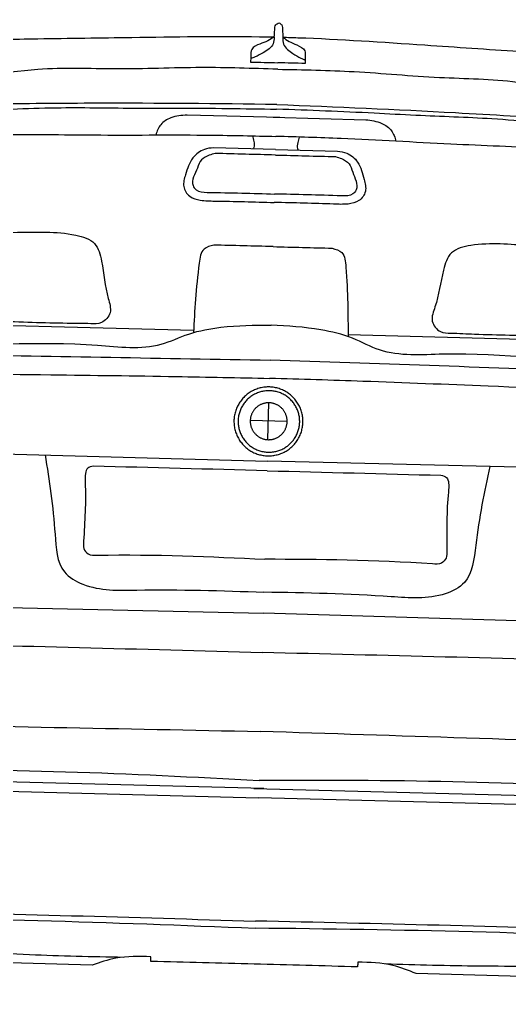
# Model space of a CAD drawing. Header units: millimetres. Extents: x 1205.7 to 1284.3, y 625.1 to 651.5.
# Drawn here: x 1211.916 to 1212.507, y 647.735 to 648.912 of the extents above; entities that cross this region are included whole.
import ezdxf

# ---------------------------------------------------------------- set-up
doc = ezdxf.new("R2010")
doc.units = ezdxf.units.MM

msp = doc.modelspace()

# ---------------------------------------------------------------- linework, layer by layer
for points in [[(1212.2297, 648.7933), (1212.1179, 648.7962)], [(1212.2218, 648.7935), (1212.3335, 648.7906)], [(1212.2247, 648.7546), (1212.1498, 648.7566)], [(1212.2247, 648.7546), (1212.2996, 648.7527)], [(1212.1257, 648.5358), (1211.7513, 648.5456)], [(1212.3122, 648.5309), (1212.6866, 648.5211)], [(1212.2155, 648.4041), (1212.2167, 648.4486)], [(1212.1941, 648.4274), (1212.2386, 648.4262)], [(1211.8956, 648.3871), (1212.2149, 648.3779)], [(1212.5341, 648.3704), (1212.2149, 648.3779)], [(1211.6643, 648.2066), (1212.21, 648.1943)], [(1212.7556, 648.178), (1212.21, 648.1943)], [(1212.2107, 647.9824), (1211.7237, 647.9951)], [(1211.5337, 647.989), (1212.2042, 647.9714)], [(1212.1983, 647.9827), (1212.6853, 647.97)], [(1212.8747, 647.9539), (1212.2042, 647.9714)]]:
    msp.add_lwpolyline(points)
for points in [[(1212.2577, 648.425), (1212.2577, 648.4264), (1212.2577, 648.4279), (1212.2576, 648.4293), (1212.2575, 648.4307), (1212.2573, 648.4322), (1212.2571, 648.4336), (1212.2568, 648.435), (1212.2564, 648.4364), (1212.256, 648.4378), (1212.2556, 648.4392), (1212.2551, 648.4406), (1212.2546, 648.4419), (1212.254, 648.4432), (1212.2534, 648.4445), (1212.2528, 648.4458), (1212.252, 648.4471), (1212.2513, 648.4483), (1212.2505, 648.4495), (1212.2497, 648.4507), (1212.2488, 648.4519), (1212.2479, 648.453), (1212.2469, 648.4541), (1212.2459, 648.4551), (1212.2449, 648.4561), (1212.2438, 648.4571), (1212.2428, 648.4581), (1212.2416, 648.459), (1212.2405, 648.4598), (1212.2393, 648.4606), (1212.2381, 648.4614), (1212.2368, 648.4622), (1212.2356, 648.4629), (1212.2343, 648.4635), (1212.233, 648.4641), (1212.2316, 648.4647), (1212.2303, 648.4652), (1212.2289, 648.4657), (1212.2275, 648.4661), (1212.2261, 648.4665), (1212.2247, 648.4668), (1212.2233, 648.4671), (1212.2219, 648.4673), (1212.2205, 648.4675), (1212.219, 648.4676), (1212.2176, 648.4677), (1212.2161, 648.4677), (1212.2147, 648.4677), (1212.2132, 648.4676), (1212.2118, 648.4675), (1212.2104, 648.4673), (1212.2089, 648.4671), (1212.2075, 648.4668), (1212.2061, 648.4665), (1212.2047, 648.4661), (1212.2033, 648.4657), (1212.202, 648.4652), (1212.2006, 648.4647), (1212.1993, 648.4641), (1212.198, 648.4635), (1212.1967, 648.4629), (1212.1954, 648.4622), (1212.1942, 648.4614), (1212.193, 648.4607), (1212.1918, 648.4598), (1212.1906, 648.459), (1212.1895, 648.4581), (1212.1884, 648.4571), (1212.1873, 648.4561), (1212.1863, 648.4551), (1212.1853, 648.4541), (1212.1844, 648.453), (1212.1835, 648.4519), (1212.1826, 648.4507), (1212.1817, 648.4495), (1212.1809, 648.4483), (1212.1802, 648.4471), (1212.1795, 648.4458), (1212.1788, 648.4445), (1212.1782, 648.4432), (1212.1776, 648.4419), (1212.1771, 648.4406), (1212.1766, 648.4392), (1212.1762, 648.4378), (1212.1758, 648.4364), (1212.1755, 648.435), (1212.1752, 648.4336), (1212.1749, 648.4322), (1212.1748, 648.4308), (1212.1746, 648.4293), (1212.1745, 648.4279), (1212.1745, 648.4264), (1212.1745, 648.425), (1212.1746, 648.4235), (1212.1747, 648.4221), (1212.1748, 648.4207), (1212.1751, 648.4192), (1212.1753, 648.4178), (1212.1756, 648.4164), (1212.176, 648.415), (1212.1764, 648.4136), (1212.1769, 648.4123), (1212.1774, 648.4109), (1212.1779, 648.4096), (1212.1785, 648.4082), (1212.1791, 648.407), (1212.1798, 648.4057), (1212.1806, 648.4044), (1212.1813, 648.4032), (1212.1821, 648.402), (1212.183, 648.4009), (1212.1839, 648.3997), (1212.1848, 648.3986), (1212.1858, 648.3975), (1212.1868, 648.3965), (1212.1879, 648.3955), (1212.1889, 648.3946), (1212.19, 648.3936), (1212.1912, 648.3927), (1212.1924, 648.3919), (1212.1936, 648.3911), (1212.1948, 648.3903), (1212.196, 648.3896), (1212.1973, 648.3889), (1212.1986, 648.3883), (1212.1999, 648.3877), (1212.2013, 648.3872), (1212.2026, 648.3867), (1212.204, 648.3862), (1212.2054, 648.3858), (1212.2068, 648.3855), (1212.2082, 648.3852), (1212.2096, 648.385), (1212.2111, 648.3848), (1212.2125, 648.3846), (1212.2139, 648.3845), (1212.2154, 648.3845), (1212.2168, 648.3845), (1212.2183, 648.3845), (1212.2197, 648.3846), (1212.2212, 648.3848), (1212.2226, 648.385), (1212.224, 648.3852), (1212.2254, 648.3855), (1212.2268, 648.3858), (1212.2282, 648.3862), (1212.2296, 648.3867), (1212.231, 648.3872), (1212.2323, 648.3877), (1212.2336, 648.3883), (1212.2349, 648.3889), (1212.2362, 648.3896), (1212.2374, 648.3903), (1212.2387, 648.3911), (1212.2399, 648.3919), (1212.241, 648.3927), (1212.2422, 648.3936), (1212.2433, 648.3945), (1212.2444, 648.3955), (1212.2454, 648.3965), (1212.2464, 648.3975), (1212.2474, 648.3986), (1212.2483, 648.3997), (1212.2492, 648.4008), (1212.2501, 648.402), (1212.2509, 648.4032), (1212.2517, 648.4044), (1212.2524, 648.4057), (1212.2531, 648.4069), (1212.2537, 648.4082), (1212.2543, 648.4096), (1212.2549, 648.4109), (1212.2554, 648.4122), (1212.2558, 648.4136), (1212.2562, 648.415), (1212.2566, 648.4164), (1212.2569, 648.4178), (1212.2572, 648.4192), (1212.2574, 648.4207), (1212.2576, 648.4221), (1212.2577, 648.4235)], [(1212.2538, 648.4251), (1212.2538, 648.4264), (1212.2537, 648.4277), (1212.2537, 648.4289), (1212.2535, 648.4302), (1212.2534, 648.4315), (1212.2532, 648.4328), (1212.2529, 648.434), (1212.2526, 648.4353), (1212.2523, 648.4365), (1212.2519, 648.4378), (1212.2514, 648.439), (1212.251, 648.4402), (1212.2505, 648.4414), (1212.2499, 648.4425), (1212.2493, 648.4437), (1212.2487, 648.4448), (1212.248, 648.4459), (1212.2473, 648.447), (1212.2466, 648.448), (1212.2458, 648.4491), (1212.245, 648.4501), (1212.2441, 648.451), (1212.2432, 648.452), (1212.2423, 648.4529), (1212.2414, 648.4538), (1212.2404, 648.4546), (1212.2394, 648.4554), (1212.2384, 648.4562), (1212.2373, 648.4569), (1212.2362, 648.4576), (1212.2351, 648.4583), (1212.234, 648.4589), (1212.2328, 648.4595), (1212.2317, 648.46), (1212.2305, 648.4605), (1212.2293, 648.461), (1212.228, 648.4614), (1212.2268, 648.4618), (1212.2256, 648.4621), (1212.2243, 648.4624), (1212.223, 648.4626), (1212.2218, 648.4628), (1212.2205, 648.463), (1212.2192, 648.4631), (1212.2179, 648.4632), (1212.2166, 648.4632), (1212.2153, 648.4632), (1212.214, 648.4631), (1212.2128, 648.463), (1212.2115, 648.4628), (1212.2102, 648.4626), (1212.2089, 648.4624), (1212.2077, 648.4621), (1212.2064, 648.4618), (1212.2052, 648.4614), (1212.204, 648.461), (1212.2028, 648.4605), (1212.2016, 648.46), (1212.2004, 648.4595), (1212.1993, 648.4589), (1212.1981, 648.4583), (1212.197, 648.4576), (1212.196, 648.4569), (1212.1949, 648.4562), (1212.1939, 648.4554), (1212.1929, 648.4546), (1212.1919, 648.4538), (1212.1909, 648.4529), (1212.19, 648.452), (1212.1891, 648.451), (1212.1883, 648.4501), (1212.1875, 648.4491), (1212.1867, 648.448), (1212.1859, 648.447), (1212.1852, 648.4459), (1212.1846, 648.4448), (1212.1839, 648.4437), (1212.1833, 648.4425), (1212.1828, 648.4414), (1212.1823, 648.4402), (1212.1818, 648.439), (1212.1814, 648.4378), (1212.181, 648.4366), (1212.1806, 648.4353), (1212.1803, 648.4341), (1212.1801, 648.4328), (1212.1799, 648.4315), (1212.1797, 648.4302), (1212.1796, 648.429), (1212.1795, 648.4277), (1212.1795, 648.4264), (1212.1795, 648.4251), (1212.1795, 648.4238), (1212.1796, 648.4225), (1212.1798, 648.4212), (1212.18, 648.42), (1212.1802, 648.4187), (1212.1805, 648.4174), (1212.1808, 648.4162), (1212.1812, 648.4149), (1212.1816, 648.4137), (1212.182, 648.4125), (1212.1825, 648.4113), (1212.1831, 648.4101), (1212.1836, 648.409), (1212.1842, 648.4079), (1212.1849, 648.4067), (1212.1856, 648.4057), (1212.1863, 648.4046), (1212.1871, 648.4036), (1212.1879, 648.4025), (1212.1887, 648.4016), (1212.1896, 648.4006), (1212.1905, 648.3997), (1212.1914, 648.3988), (1212.1924, 648.3979), (1212.1933, 648.3971), (1212.1944, 648.3963), (1212.1954, 648.3956), (1212.1965, 648.3948), (1212.1976, 648.3942), (1212.1987, 648.3935), (1212.1998, 648.3929), (1212.201, 648.3924), (1212.2022, 648.3918), (1212.2034, 648.3913), (1212.2046, 648.3909), (1212.2058, 648.3905), (1212.2071, 648.3902), (1212.2083, 648.3898), (1212.2096, 648.3896), (1212.2108, 648.3894), (1212.2121, 648.3892), (1212.2134, 648.389), (1212.2147, 648.389), (1212.216, 648.3889), (1212.2173, 648.3889), (1212.2185, 648.389), (1212.2198, 648.389), (1212.2211, 648.3892), (1212.2224, 648.3894), (1212.2237, 648.3896), (1212.2249, 648.3898), (1212.2262, 648.3902), (1212.2274, 648.3905), (1212.2286, 648.3909), (1212.2299, 648.3913), (1212.2311, 648.3918), (1212.2322, 648.3923), (1212.2334, 648.3929), (1212.2345, 648.3935), (1212.2357, 648.3942), (1212.2367, 648.3948), (1212.2378, 648.3956), (1212.2389, 648.3963), (1212.2399, 648.3971), (1212.2409, 648.3979), (1212.2418, 648.3988), (1212.2428, 648.3997), (1212.2437, 648.4006), (1212.2445, 648.4015), (1212.2454, 648.4025), (1212.2462, 648.4035), (1212.2469, 648.4046), (1212.2477, 648.4056), (1212.2484, 648.4067), (1212.249, 648.4078), (1212.2496, 648.409), (1212.2502, 648.4101), (1212.2507, 648.4113), (1212.2512, 648.4125), (1212.2517, 648.4137), (1212.2521, 648.4149), (1212.2524, 648.4162), (1212.2528, 648.4174), (1212.253, 648.4187), (1212.2533, 648.42), (1212.2535, 648.4212), (1212.2536, 648.4225), (1212.2537, 648.4238)], [(1212.2386, 648.4257), (1212.2386, 648.4265), (1212.2386, 648.4273), (1212.2386, 648.428), (1212.2385, 648.4288), (1212.2384, 648.4296), (1212.2383, 648.4303), (1212.2381, 648.4311), (1212.2379, 648.4319), (1212.2377, 648.4326), (1212.2375, 648.4333), (1212.2372, 648.4341), (1212.237, 648.4348), (1212.2367, 648.4355), (1212.2363, 648.4362), (1212.236, 648.4369), (1212.2356, 648.4376), (1212.2352, 648.4382), (1212.2348, 648.4389), (1212.2343, 648.4395), (1212.2339, 648.4401), (1212.2334, 648.4407), (1212.2329, 648.4413), (1212.2323, 648.4418), (1212.2318, 648.4424), (1212.2312, 648.4429), (1212.2306, 648.4434), (1212.23, 648.4439), (1212.2294, 648.4444), (1212.2288, 648.4448), (1212.2281, 648.4452), (1212.2275, 648.4456), (1212.2268, 648.446), (1212.2261, 648.4463), (1212.2254, 648.4467), (1212.2247, 648.447), (1212.224, 648.4472), (1212.2232, 648.4475), (1212.2225, 648.4477), (1212.2217, 648.4479), (1212.221, 648.4481), (1212.2202, 648.4482), (1212.2195, 648.4484), (1212.2187, 648.4485), (1212.2179, 648.4485), (1212.2172, 648.4486), (1212.2164, 648.4486), (1212.2156, 648.4486), (1212.2148, 648.4485), (1212.2141, 648.4485), (1212.2133, 648.4484), (1212.2125, 648.4482), (1212.2118, 648.4481), (1212.211, 648.4479), (1212.2103, 648.4477), (1212.2095, 648.4475), (1212.2088, 648.4473), (1212.2081, 648.447), (1212.2074, 648.4467), (1212.2067, 648.4464), (1212.206, 648.446), (1212.2053, 648.4456), (1212.2046, 648.4452), (1212.204, 648.4448), (1212.2034, 648.4444), (1212.2027, 648.4439), (1212.2021, 648.4434), (1212.2015, 648.4429), (1212.201, 648.4424), (1212.2004, 648.4419), (1212.1999, 648.4413), (1212.1994, 648.4407), (1212.1989, 648.4401), (1212.1984, 648.4395), (1212.198, 648.4389), (1212.1976, 648.4382), (1212.1972, 648.4376), (1212.1968, 648.4369), (1212.1964, 648.4362), (1212.1961, 648.4355), (1212.1958, 648.4348), (1212.1955, 648.4341), (1212.1952, 648.4333), (1212.195, 648.4326), (1212.1948, 648.4319), (1212.1946, 648.4311), (1212.1945, 648.4304), (1212.1944, 648.4296), (1212.1943, 648.4288), (1212.1942, 648.4281), (1212.1941, 648.4273), (1212.1941, 648.4265), (1212.1941, 648.4257), (1212.1941, 648.425), (1212.1942, 648.4242), (1212.1943, 648.4234), (1212.1944, 648.4227), (1212.1946, 648.4219), (1212.1947, 648.4211), (1212.1949, 648.4204), (1212.1951, 648.4197), (1212.1954, 648.4189), (1212.1956, 648.4182), (1212.1959, 648.4175), (1212.1963, 648.4168), (1212.1966, 648.4161), (1212.197, 648.4154), (1212.1974, 648.4147), (1212.1978, 648.4141), (1212.1982, 648.4134), (1212.1987, 648.4128), (1212.1991, 648.4122), (1212.1996, 648.4116), (1212.2002, 648.4111), (1212.2007, 648.4105), (1212.2013, 648.41), (1212.2018, 648.4095), (1212.2024, 648.409), (1212.203, 648.4085), (1212.2037, 648.408), (1212.2043, 648.4076), (1212.205, 648.4072), (1212.2056, 648.4068), (1212.2063, 648.4064), (1212.207, 648.4061), (1212.2077, 648.4058), (1212.2084, 648.4055), (1212.2092, 648.4052), (1212.2099, 648.405), (1212.2106, 648.4048), (1212.2114, 648.4046), (1212.2121, 648.4044), (1212.2129, 648.4043), (1212.2137, 648.4042), (1212.2144, 648.4041), (1212.2152, 648.4041), (1212.216, 648.404), (1212.2168, 648.404), (1212.2175, 648.4041), (1212.2183, 648.4041), (1212.2191, 648.4042), (1212.2198, 648.4043), (1212.2206, 648.4044), (1212.2214, 648.4046), (1212.2221, 648.4048), (1212.2228, 648.405), (1212.2236, 648.4052), (1212.2243, 648.4055), (1212.225, 648.4058), (1212.2257, 648.4061), (1212.2264, 648.4064), (1212.2271, 648.4068), (1212.2278, 648.4072), (1212.2284, 648.4076), (1212.2291, 648.408), (1212.2297, 648.4085), (1212.2303, 648.409), (1212.2309, 648.4094), (1212.2315, 648.41), (1212.2321, 648.4105), (1212.2326, 648.411), (1212.2331, 648.4116), (1212.2336, 648.4122), (1212.2341, 648.4128), (1212.2345, 648.4134), (1212.235, 648.4141), (1212.2354, 648.4147), (1212.2358, 648.4154), (1212.2362, 648.4161), (1212.2365, 648.4168), (1212.2368, 648.4175), (1212.2371, 648.4182), (1212.2374, 648.4189), (1212.2376, 648.4196), (1212.2378, 648.4204), (1212.238, 648.4211), (1212.2382, 648.4219), (1212.2383, 648.4227), (1212.2385, 648.4234), (1212.2385, 648.4242), (1212.2386, 648.425)]]:
    msp.add_lwpolyline(points, close=True)
for points, knots in [([(1212.2287, 648.9076), (1212.2273, 648.9069), (1212.2239, 648.9053), (1212.2238, 648.8981), (1212.2233, 648.8933), (1212.2231, 648.8906), (1212.2171, 648.8907), (1212.1598, 648.8918), (1212.0647, 648.8902), (1211.946, 648.8886), (1211.8786, 648.8875), (1211.8491, 648.8871), (1211.8438, 648.8881), (1211.8337, 648.8901), (1211.8118, 648.8898), (1211.7956, 648.888), (1211.7842, 648.8868), (1211.7815, 648.8904), (1211.7765, 648.897), (1211.7697, 648.9064), (1211.7617, 648.9111), (1211.7518, 648.9119), (1211.7491, 648.9005), (1211.7485, 648.8914), (1211.7485, 648.8821), (1211.7505, 648.879), (1211.7511, 648.8781), (1211.7435, 648.8759), (1211.7258, 648.8708), (1211.7031, 648.8555), (1211.6936, 648.8346), (1211.6778, 648.8142), (1211.6656, 648.7886), (1211.6479, 648.7578), (1211.6331, 648.7273), (1211.606, 648.6742), (1211.5791, 648.6129), (1211.555, 648.5439), (1211.5414, 648.5048), (1211.5379, 648.4831), (1211.5373, 648.4795), (1211.5282, 648.4799), (1211.5161, 648.4804), (1211.504, 648.4807), (1211.501, 648.4807), (1211.5039, 648.491), (1211.5096, 648.511), (1211.5144, 648.5372), (1211.5168, 648.5571), (1211.5107, 648.5693), (1211.4987, 648.5766), (1211.4709, 648.5765), (1211.4347, 648.5773), (1211.3923, 648.5699), (1211.3584, 648.567), (1211.3351, 648.5513), (1211.3267, 648.5325), (1211.3242, 648.5103), (1211.3256, 648.4882), (1211.3236, 648.4653), (1211.3351, 648.4515), (1211.3463, 648.4395), (1211.3737, 648.4312), (1211.4093, 648.4225), (1211.4448, 648.4181), (1211.4688, 648.4133), (1211.4758, 648.4187), (1211.4776, 648.42), (1211.4863, 648.4192), (1211.4949, 648.4183), (1211.5036, 648.4175), (1211.5004, 648.4136), (1211.4917, 648.4035), (1211.4871, 648.3909), (1211.4842, 648.3831), (1211.4825, 648.3841), (1211.4789, 648.3862), (1211.4726, 648.3875), (1211.4696, 648.385), (1211.4685, 648.3841), (1211.4663, 648.3811), (1211.4602, 648.3727), (1211.4568, 648.3584), (1211.4619, 648.3533), (1211.4623, 648.3529), (1211.4618, 648.3499), (1211.4613, 648.3469), (1211.4607, 648.3439), (1211.4571, 648.3445), (1211.4494, 648.3458), (1211.4388, 648.3362), (1211.4363, 648.3246), (1211.4364, 648.3126), (1211.4468, 648.3063), (1211.4547, 648.3044), (1211.4599, 648.3031), (1211.4593, 648.2919), (1211.4587, 648.2806), (1211.4581, 648.2693), (1211.4542, 648.2568), (1211.4483, 648.2383), (1211.4364, 648.2104), (1211.4382, 648.1766), (1211.4352, 648.1134), (1211.4354, 648.0298), (1211.4314, 647.9569), (1211.443, 647.9247), (1211.444, 647.9219), (1211.4408, 647.7998), (1211.4376, 647.6778), (1211.4344, 647.5557), (1211.4378, 647.5445), (1211.4456, 647.5192), (1211.4709, 647.5098), (1211.485, 647.5046), (1211.5278, 647.5031), (1211.5707, 647.5016), (1211.6135, 647.5001), (1211.6231, 647.5044), (1211.6417, 647.5128), (1211.6466, 647.5326), (1211.649, 647.5422), (1211.6511, 647.6228), (1211.6532, 647.7033), (1211.6553, 647.7838), (1211.6755, 647.783), (1211.7078, 647.7817), (1211.7489, 647.7843), (1211.7682, 647.7778), (1211.7758, 647.7751), (1211.8517, 647.7732), (1211.9275, 647.7712), (1212.0033, 647.7692), (1212.0127, 647.7724), (1212.0356, 647.7803), (1212.0598, 647.7798), (1212.0742, 647.7794), (1212.0742, 647.7775), (1212.0743, 647.7756), (1212.0743, 647.7737), (1212.1159, 647.7726), (1212.1574, 647.7715), (1212.1989, 647.7704), (1212.2405, 647.7693), (1212.282, 647.7682), (1212.3236, 647.7671), (1212.3237, 647.769), (1212.3239, 647.771), (1212.324, 647.7729), (1212.3383, 647.7725), (1212.3626, 647.7718), (1212.3851, 647.7627), (1212.3943, 647.7589), (1212.4701, 647.757), (1212.5459, 647.755), (1212.6217, 647.753), (1212.6295, 647.7552), (1212.6491, 647.7607), (1212.69, 647.756), (1212.7223, 647.7556), (1212.7426, 647.7553), (1212.7404, 647.6748), (1212.7383, 647.5943), (1212.7362, 647.5138), (1212.7381, 647.504), (1212.7419, 647.484), (1212.7601, 647.4746), (1212.7694, 647.4698), (1212.8123, 647.4691), (1212.8551, 647.4683), (1212.898, 647.4676), (1212.9124, 647.4721), (1212.9381, 647.4801), (1212.9472, 647.505), (1212.9512, 647.5159), (1212.9544, 647.638), (1212.9576, 647.7601), (1212.9608, 647.8822), (1212.9619, 647.8849), (1212.9752, 647.9164), (1212.9751, 647.9895), (1212.9796, 648.073), (1212.9799, 648.1362), (1212.9834, 648.1699), (1212.973, 648.1984), (1212.9681, 648.2172), (1212.9648, 648.2299), (1212.9649, 648.2412), (1212.9649, 648.2524), (1212.9649, 648.2637), (1212.9701, 648.2647), (1212.9781, 648.2662), (1212.9889, 648.272), (1212.9895, 648.2839), (1212.9876, 648.2957), (1212.9776, 648.3058), (1212.9699, 648.3049), (1212.9662, 648.3044), (1212.9658, 648.3075), (1212.9654, 648.3105), (1212.965, 648.3136), (1212.9654, 648.3139), (1212.9709, 648.3188), (1212.9682, 648.3332), (1212.9625, 648.3419), (1212.9605, 648.3451), (1212.9594, 648.346), (1212.9566, 648.3486), (1212.9503, 648.3477), (1212.9465, 648.3457), (1212.9448, 648.3448), (1212.9423, 648.3528), (1212.9383, 648.3656), (1212.9302, 648.3762), (1212.9272, 648.3802), (1212.9359, 648.3806), (1212.9446, 648.381), (1212.9533, 648.3814), (1212.955, 648.3799), (1212.9617, 648.3742), (1212.986, 648.3778), (1213.0217, 648.3803), (1213.0576, 648.3871), (1213.0855, 648.3939), (1213.0972, 648.4054), (1213.1095, 648.4185), (1213.1087, 648.4415), (1213.1112, 648.4635), (1213.1099, 648.4858), (1213.1025, 648.505), (1213.0801, 648.5219), (1213.0463, 648.5266), (1213.0043, 648.5362), (1212.9682, 648.5373), (1212.9404, 648.5388), (1212.9281, 648.5322), (1212.9214, 648.5203), (1212.9227, 648.5004), (1212.9261, 648.4739), (1212.9308, 648.4536), (1212.9331, 648.4432), (1212.9301, 648.4433), (1212.918, 648.4436), (1212.9059, 648.4438), (1212.8968, 648.4439), (1212.8964, 648.4476), (1212.894, 648.4694), (1212.8825, 648.5091), (1212.862, 648.5793), (1212.8384, 648.642), (1212.8141, 648.6964), (1212.8009, 648.7276), (1212.7849, 648.7593), (1212.774, 648.7855), (1212.7593, 648.8067), (1212.7509, 648.8281), (1212.7291, 648.8446), (1212.7116, 648.8505), (1212.7041, 648.8531), (1212.7048, 648.854), (1212.707, 648.857), (1212.7074, 648.8662), (1212.7074, 648.8754), (1212.7052, 648.8869), (1212.6953, 648.8867), (1212.687, 648.8824), (1212.6798, 648.8734), (1212.6745, 648.867), (1212.6716, 648.8635), (1212.6602, 648.8654), (1212.6441, 648.868), (1212.6223, 648.8694), (1212.6121, 648.868), (1212.6067, 648.8672), (1212.5773, 648.8692), (1212.51, 648.8738), (1212.3916, 648.8817), (1212.2967, 648.8883), (1212.2395, 648.8901), (1212.2335, 648.8903), (1212.2333, 648.893), (1212.2331, 648.8978), (1212.2334, 648.9051), (1212.2301, 648.9069), (1212.2287, 648.9076)], [8267.089646, 8267.089646, 8267.089646, 8267.089646, 8272.498638, 8280.131877, 8290.655894, 8290.655894, 8290.655894, 8312.712506, 8501.600542, 8641.013517, 8749.741265, 8749.741265, 8749.741265, 8769.782251, 8787.487139, 8829.864679, 8829.864679, 8829.864679, 8846.594962, 8860.747379, 8871.206783, 8881.558129, 8890.072737, 8908.703192, 8918.099418, 8922.215365, 8922.215365, 8922.215365, 8951.545844, 8990.238308, 9017.489969, 9034.813217, 9084.886739, 9121.459515, 9165.758524, 9209.530681, 9341.038544, 9411.855614, 9479.084904, 9492.566445, 9492.566445, 9492.566445, 9526.127267, 9537.204835, 9537.204835, 9537.204835, 9576.34833, 9613.686878, 9636.470458, 9647.250077, 9662.257915, 9685.148247, 9747.773838, 9795.927486, 9843.621494, 9871.301661, 9894.390819, 9917.178928, 9952.52829, 9977.548188, 9997.014063, 10015.948071, 10037.221025, 10100.006711, 10150.209742, 10173.960331, 10182.006767, 10182.006767, 10182.006767, 10214.075975, 10214.075975, 10214.075975, 10232.460021, 10262.861704, 10262.861704, 10262.861704, 10270.06248, 10278.73607, 10283.720138, 10283.720138, 10283.720138, 10298.244689, 10322.923012, 10324.898136, 10324.898136, 10324.898136, 10336.17764, 10336.17764, 10336.17764, 10349.279246, 10363.581703, 10382.692396, 10393.349838, 10403.792073, 10423.720613, 10423.720613, 10423.720613, 10465.254414, 10465.254414, 10465.254414, 10513.717913, 10536.915732, 10575.782219, 10635.561825, 10770.924356, 10885.760617, 10896.617196, 10896.617196, 10896.617196, 11346.411025, 11346.411025, 11346.411025, 11387.332107, 11439.261142, 11439.261142, 11439.261142, 11597.170005, 11597.170005, 11597.170005, 11633.498407, 11668.250238, 11668.250238, 11668.250238, 11964.873457, 11964.873457, 11964.873457, 12039.625456, 12084.346767, 12114.024556, 12114.024556, 12114.024556, 12393.336585, 12393.336585, 12393.336585, 12429.654588, 12481.841297, 12481.841297, 12481.841297, 12488.905385, 12488.905385, 12488.905385, 12641.960278, 12641.960278, 12641.960278, 12795.015172, 12795.015172, 12795.015172, 12802.079259, 12802.079259, 12802.079259, 12854.265969, 12890.583972, 12890.583972, 12890.583972, 13169.896001, 13169.896001, 13169.896001, 13199.57379, 13244.295101, 13319.0471, 13319.0471, 13319.0471, 13615.670319, 13615.670319, 13615.670319, 13650.42215, 13686.750552, 13686.750552, 13686.750552, 13844.659415, 13844.659415, 13844.659415, 13896.58845, 13937.509531, 13937.509531, 13937.509531, 14387.30336, 14387.30336, 14387.30336, 14398.15994, 14512.996201, 14648.358732, 14708.138338, 14747.004824, 14770.202643, 14818.666143, 14818.666143, 14818.666143, 14860.199944, 14860.199944, 14860.199944, 14880.128484, 14890.570718, 14901.228161, 14920.338854, 14934.641311, 14947.742917, 14947.742917, 14947.742917, 14959.022421, 14959.022421, 14959.022421, 14960.997545, 14985.675868, 15000.200419, 15000.200419, 15000.200419, 15005.184487, 15013.858077, 15021.058853, 15021.058853, 15021.058853, 15051.460535, 15069.844582, 15069.844582, 15069.844582, 15101.913789, 15101.913789, 15101.913789, 15109.960226, 15133.710814, 15183.913846, 15246.699531, 15267.972486, 15286.906494, 15306.372369, 15331.392267, 15366.741629, 15389.529738, 15412.618896, 15440.299063, 15487.993071, 15536.146718, 15598.77231, 15621.662642, 15636.67048, 15647.450098, 15670.233679, 15707.572226, 15746.715721, 15746.715721, 15746.715721, 15757.79329, 15791.354112, 15791.354112, 15791.354112, 15804.835653, 15872.064943, 15942.882013, 16074.389876, 16118.162033, 16162.461042, 16199.033818, 16249.10734, 16266.430587, 16293.682249, 16332.374713, 16361.705192, 16361.705192, 16361.705192, 16365.821138, 16375.217365, 16393.84782, 16402.362428, 16412.713774, 16423.173178, 16437.325595, 16454.055878, 16454.055878, 16454.055878, 16496.433418, 16514.138306, 16534.179291, 16534.179291, 16534.179291, 16642.90704, 16782.320015, 16971.208051, 16993.264663, 16993.264663, 16993.264663, 17003.78868, 17011.421919, 17016.830911, 17016.830911, 17016.830911, 17016.830911]), ([(1212.2231, 648.8906), (1212.2205, 648.8889), (1212.215, 648.8854), (1212.2056, 648.882), (1212.1945, 648.8777), (1212.195, 648.8676), (1212.1946, 648.8626), (1212.1945, 648.8603)], [0, 0, 0, 0, 11.132039, 23.712197, 38.295736, 48.282588, 57.151929, 57.151929, 57.151929, 57.151929]), ([(1212.2231, 648.8906), (1212.2229, 648.8876), (1212.2225, 648.8792), (1212.211, 648.8721), (1212.2017, 648.867), (1212.1965, 648.865), (1212.1947, 648.8644)], [0, 0, 0, 0, 10.432022, 29.978501, 43.693808, 50.529814, 50.529814, 50.529814, 50.529814]), ([(1212.2335, 648.8903), (1212.2335, 648.8873), (1212.2335, 648.8789), (1212.2445, 648.8712), (1212.2536, 648.8656), (1212.2587, 648.8634), (1212.2604, 648.8627)], [0, 0, 0, 0, 10.432022, 29.978501, 43.693808, 50.529814, 50.529814, 50.529814, 50.529814]), ([(1212.2335, 648.8903), (1212.236, 648.8885), (1212.2413, 648.8847), (1212.2505, 648.8809), (1212.2613, 648.8759), (1212.2603, 648.8659), (1212.2604, 648.8609), (1212.2604, 648.8585)], [0, 0, 0, 0, 11.132039, 23.712197, 38.295736, 48.282588, 57.151929, 57.151929, 57.151929, 57.151929]), ([(1212.2273, 648.8515), (1212.1965, 648.8526), (1212.1313, 648.8548), (1212.0348, 648.8504), (1211.9473, 648.8547), (1211.8856, 648.8443), (1211.8344, 648.8528), (1211.791, 648.8455), (1211.7455, 648.8306), (1211.7189, 648.7933), (1211.6995, 648.7418), (1211.669, 648.6679), (1211.6497, 648.5934), (1211.6322, 648.5407), (1211.6368, 648.5118), (1211.6682, 648.5053), (1211.6998, 648.5089), (1211.7597, 648.5084), (1211.9296, 648.5052), (1212.0897, 648.5024), (1212.2181, 648.5001)], [6.525549, 6.525549, 6.525549, 6.525549, 119.706018, 246.799624, 362.127378, 441.688724, 474.310491, 551.57547, 602.404345, 644.427466, 713.962724, 806.065213, 938.394685, 995.875105, 1012.355175, 1035.63951, 1097.939296, 1136.37762, 1254.06706, 1726.095792, 1726.095792, 1726.095792, 1726.095792]), ([(1212.2273, 648.8515), (1212.258, 648.851), (1212.3232, 648.8498), (1212.4194, 648.8403), (1212.507, 648.8401), (1212.5681, 648.8264), (1212.6196, 648.8322), (1212.6625, 648.8227), (1212.7073, 648.8054), (1212.7319, 648.7668), (1212.7486, 648.7143), (1212.7752, 648.6389), (1212.7905, 648.5635), (1212.8052, 648.5099), (1212.7991, 648.4814), (1212.7674, 648.4765), (1212.7361, 648.4817), (1212.6762, 648.4844), (1212.5064, 648.4901), (1212.3463, 648.4957), (1212.2181, 648.5001)], [6.525549, 6.525549, 6.525549, 6.525549, 119.706018, 246.799624, 362.127378, 441.688724, 474.310491, 551.57547, 602.404345, 644.427466, 713.962724, 806.065213, 938.394685, 995.875105, 1012.355175, 1035.63951, 1097.939296, 1136.37762, 1254.06706, 1726.095792, 1726.095792, 1726.095792, 1726.095792]), ([(1212.2261, 648.809), (1212.1542, 648.8098), (1212.0382, 648.8111), (1211.905, 648.8097), (1211.8141, 648.8091), (1211.7563, 648.8003), (1211.7213, 648.7811), (1211.713, 648.7763)], [10.510334, 10.510334, 10.510334, 10.510334, 275.599234, 437.9547, 500.313443, 611.513053, 646.888802, 646.888802, 646.888802, 646.888802]), ([(1212.2261, 648.809), (1212.298, 648.8061), (1212.414, 648.8012), (1212.5469, 648.7929), (1212.6376, 648.7876), (1212.6949, 648.7757), (1212.7288, 648.7547), (1212.7369, 648.7495)], [10.510334, 10.510334, 10.510334, 10.510334, 275.599234, 437.9547, 500.313443, 611.513053, 646.888802, 646.888802, 646.888802, 646.888802]), ([(1211.7607, 648.732), (1211.7605, 648.7414), (1211.7612, 648.7614), (1211.7789, 648.7916), (1211.8187, 648.7986), (1211.8798, 648.8022), (1211.9616, 648.8063), (1212.0439, 648.8043), (1212.1307, 648.8048), (1212.1867, 648.804), (1212.226, 648.8033)], [8.837164, 8.837164, 8.837164, 8.837164, 43.24128, 82.471747, 125.460932, 183.038664, 311.841707, 424.764794, 486.555105, 631.238062, 631.238062, 631.238062, 631.238062]), ([(1212.1179, 648.7962), (1212.1112, 648.7957), (1212.0996, 648.7949), (1212.0851, 648.7856), (1212.0816, 648.7767), (1212.0802, 648.7721)], [0, 0, 0, 0, 24.619404, 42.441284, 59.519421, 59.519421, 59.519421, 59.519421]), ([(1212.6869, 648.7078), (1212.6876, 648.7171), (1212.688, 648.7372), (1212.6718, 648.7682), (1212.6325, 648.7773), (1212.5716, 648.7841), (1212.4901, 648.7925), (1212.4079, 648.7948), (1212.3213, 648.7998), (1212.2653, 648.8019), (1212.226, 648.8033)], [8.837164, 8.837164, 8.837164, 8.837164, 43.24128, 82.471747, 125.460932, 183.038664, 311.841707, 424.764794, 486.555105, 631.238062, 631.238062, 631.238062, 631.238062]), ([(1211.7253, 648.7831), (1211.732, 648.7728), (1211.7417, 648.7586), (1211.7567, 648.7456), (1211.7579, 648.7258), (1211.7773, 648.753), (1211.8007, 648.7596), (1211.8447, 648.7722), (1211.9152, 648.7734), (1212.019, 648.7715), (1212.1285, 648.7727), (1212.1989, 648.7711), (1212.2251, 648.7704)], [6.15508, 6.15508, 6.15508, 6.15508, 50.67134, 68.614436, 82.190137, 100.6037, 146.323779, 188.038046, 262.745916, 406.983949, 569.559563, 666.246592, 666.246592, 666.246592, 666.246592]), ([(1212.3335, 648.7906), (1212.3402, 648.7897), (1212.3517, 648.7883), (1212.3658, 648.7783), (1212.3688, 648.7692), (1212.37, 648.7646)], [0, 0, 0, 0, 24.619404, 42.441284, 59.519421, 59.519421, 59.519421, 59.519421]), ([(1212.1969, 648.7711), (1212.1975, 648.7689), (1212.1986, 648.7643), (1212.1991, 648.7586), (1212.1978, 648.7559), (1212.1974, 648.7554)], [6.172949, 6.172949, 6.172949, 6.172949, 14.642107, 23.581991, 25.955654, 25.955654, 25.955654, 25.955654]), ([(1212.725, 648.757), (1212.7177, 648.747), (1212.7073, 648.7333), (1212.6916, 648.7212), (1212.6893, 648.7014), (1212.6714, 648.7296), (1212.6484, 648.7374), (1212.6051, 648.7523), (1212.5348, 648.7572), (1212.4311, 648.7607), (1212.3217, 648.7677), (1212.2514, 648.7697), (1212.2251, 648.7704)], [6.15508, 6.15508, 6.15508, 6.15508, 50.67134, 68.614436, 82.190137, 100.6037, 146.323779, 188.038046, 262.745916, 406.983949, 569.559563, 666.246592, 666.246592, 666.246592, 666.246592]), ([(1212.2533, 648.7696), (1212.2526, 648.7675), (1212.2513, 648.7629), (1212.2505, 648.7572), (1212.2517, 648.7545), (1212.252, 648.7539)], [6.172949, 6.172949, 6.172949, 6.172949, 14.642107, 23.581991, 25.955654, 25.955654, 25.955654, 25.955654]), ([(1211.7934, 648.7574), (1211.7877, 648.7509), (1211.7721, 648.7323), (1211.749, 648.6884), (1211.738, 648.639), (1211.7291, 648.593), (1211.7399, 648.5636), (1211.7536, 648.5409), (1211.7703, 648.5222), (1211.8604, 648.5151), (1211.9609, 648.5267), (1212.0744, 648.5109), (1212.1208, 648.5338), (1212.1656, 648.5419), (1212.199, 648.5426), (1212.2192, 648.5424)], [16.703883, 16.703883, 16.703883, 16.703883, 48.667635, 106.055231, 196.595267, 235.770254, 274.852069, 307.740533, 335.146187, 361.476267, 627.707977, 722.187491, 765.754004, 814.554693, 888.751543, 888.751543, 888.751543, 888.751543]), ([(1212.1498, 648.7566), (1212.1461, 648.7563), (1212.1366, 648.7554), (1212.1221, 648.7441), (1212.1169, 648.7268), (1212.1116, 648.71), (1212.1202, 648.6967), (1212.1351, 648.6925), (1212.1694, 648.6922), (1212.1991, 648.6913), (1212.223, 648.6906)], [0, 0, 0, 0, 13.799612, 34.838482, 62.14051, 79.962703, 96.728189, 113.528204, 134.940031, 223.070635, 223.070635, 223.070635, 223.070635]), ([(1212.1519, 648.7498), (1212.1495, 648.7492), (1212.1436, 648.7476), (1212.134, 648.743), (1212.1298, 648.7287), (1212.1214, 648.7157), (1212.1299, 648.703), (1212.1664, 648.7025), (1212.1974, 648.7016), (1212.2233, 648.7008)], [0, 0, 0, 0, 9.087628, 22.595724, 36.166305, 63.003012, 70.633305, 87.497127, 186.304902, 186.304902, 186.304902, 186.304902]), ([(1212.2996, 648.7527), (1212.3033, 648.7521), (1212.3128, 648.7508), (1212.3266, 648.7388), (1212.3309, 648.7212), (1212.3353, 648.7041), (1212.3261, 648.6913), (1212.3109, 648.6879), (1212.2767, 648.6894), (1212.247, 648.6901), (1212.223, 648.6906)], [0, 0, 0, 0, 13.799612, 34.838482, 62.14051, 79.962703, 96.728189, 113.528204, 134.940031, 223.070635, 223.070635, 223.070635, 223.070635]), ([(1212.2972, 648.746), (1212.2996, 648.7453), (1212.3053, 648.7434), (1212.3147, 648.7383), (1212.3182, 648.7238), (1212.3259, 648.7103), (1212.3167, 648.6981), (1212.2802, 648.6995), (1212.2493, 648.7002), (1212.2233, 648.7008)], [0, 0, 0, 0, 9.087628, 22.595724, 36.166305, 63.003012, 70.633305, 87.497127, 186.304902, 186.304902, 186.304902, 186.304902]), ([(1212.6556, 648.7348), (1212.661, 648.728), (1212.6756, 648.7086), (1212.6963, 648.6636), (1212.7048, 648.6137), (1212.7112, 648.5673), (1212.6988, 648.5385), (1212.684, 648.5165), (1212.6663, 648.4988), (1212.576, 648.4964), (1212.4763, 648.5132), (1212.362, 648.5033), (1212.317, 648.5287), (1212.2726, 648.5391), (1212.2393, 648.5416), (1212.2192, 648.5424)], [16.703883, 16.703883, 16.703883, 16.703883, 48.667635, 106.055231, 196.595267, 235.770254, 274.852069, 307.740533, 335.146187, 361.476267, 627.707977, 722.187491, 765.754004, 814.554693, 888.751543, 888.751543, 888.751543, 888.751543]), ([(1211.8092, 648.5684), (1211.8102, 648.5903), (1211.8116, 648.6212), (1211.8384, 648.6531), (1211.8731, 648.6548), (1211.9204, 648.6539), (1211.9673, 648.6566), (1212.0088, 648.6444), (1212.0175, 648.6113), (1212.0188, 648.5844), (1212.0282, 648.5576), (1212.016, 648.5436), (1211.9963, 648.5444), (1211.9547, 648.5445), (1211.8943, 648.5469), (1211.8437, 648.5487), (1211.8214, 648.5495)], [0, 0, 0, 0, 78.707188, 110.79752, 140.974383, 200.849305, 287.018555, 317.66695, 345.610312, 401.891404, 423.160284, 442.761713, 458.237101, 493.388905, 597.596502, 679.891155, 679.891155, 679.891155, 679.891155]), ([(1212.6299, 648.547), (1212.63, 648.5689), (1212.6302, 648.5997), (1212.6052, 648.633), (1212.5706, 648.6366), (1212.5233, 648.6381), (1212.4766, 648.6433), (1212.4346, 648.6332), (1212.4242, 648.6007), (1212.4215, 648.5739), (1212.4106, 648.5476), (1212.4221, 648.533), (1212.4418, 648.5327), (1212.4833, 648.5306), (1212.5439, 648.5299), (1212.5944, 648.5291), (1212.6168, 648.5287)], [0, 0, 0, 0, 78.707188, 110.79752, 140.974383, 200.849305, 287.018555, 317.66695, 345.610312, 401.891404, 423.160284, 442.761713, 458.237101, 493.388905, 597.596502, 679.891155, 679.891155, 679.891155, 679.891155]), ([(1212.1501, 648.6391), (1212.1457, 648.638), (1212.1349, 648.6353), (1212.129, 648.5928), (1212.1269, 648.5598), (1212.1256, 648.5334)], [0, 0, 0, 0, 15.523727, 37.807693, 139.425736, 139.425736, 139.425736, 139.425736]), ([(1212.2932, 648.6354), (1212.2975, 648.634), (1212.3081, 648.6308), (1212.3118, 648.588), (1212.3122, 648.5549), (1212.3122, 648.5285)], [0, 0, 0, 0, 15.523727, 37.807693, 139.425736, 139.425736, 139.425736, 139.425736]), ([(1211.7008, 648.5081), (1211.6956, 648.4873), (1211.6839, 648.4376), (1211.6733, 648.3477), (1211.663, 648.2392), (1211.6645, 648.134), (1211.6728, 648.0619), (1211.6801, 648.0147), (1211.7106, 648.003), (1211.8829, 648.0088), (1212.0489, 648.0006), (1212.2048, 647.9923)], [32.251479, 32.251479, 32.251479, 32.251479, 111.053793, 220.21831, 364.971697, 514.149637, 600.743211, 643.228296, 672.775877, 710.162928, 1282.589465, 1282.589465, 1282.589465, 1282.589465]), ([(1211.6017, 648.4477), (1211.6097, 648.456), (1211.6291, 648.4762), (1211.6869, 648.4788), (1211.7936, 648.4843), (1211.9384, 648.4826), (1212.0919, 648.4808), (1212.1799, 648.4789), (1212.2175, 648.4781)], [0, 0, 0, 0, 41.05141, 100.184602, 200.412175, 442.655061, 628.571807, 766.890951, 766.890951, 766.890951, 766.890951]), ([(1212.735, 648.481), (1212.7391, 648.46), (1212.7482, 648.4098), (1212.754, 648.3194), (1212.7587, 648.2105), (1212.7517, 648.1055), (1212.7396, 648.034), (1212.7299, 647.9872), (1212.6988, 647.9771), (1212.5271, 647.992), (1212.3609, 647.9925), (1212.2048, 647.9923)], [32.251479, 32.251479, 32.251479, 32.251479, 111.053793, 220.21831, 364.971697, 514.149637, 600.743211, 643.228296, 672.775877, 710.162928, 1282.589465, 1282.589465, 1282.589465, 1282.589465]), ([(1212.8308, 648.4155), (1212.8233, 648.4242), (1212.8049, 648.4454), (1212.7474, 648.451), (1212.6411, 648.4621), (1212.4964, 648.468), (1212.343, 648.4742), (1212.255, 648.477), (1212.2175, 648.4781)], [0, 0, 0, 0, 41.05141, 100.184602, 200.412175, 442.655061, 628.571807, 766.890951, 766.890951, 766.890951, 766.890951]), ([(1211.9464, 648.3857), (1211.9515, 648.3549), (1211.9583, 648.3084), (1211.9607, 648.2461), (1212.0039, 648.2208), (1212.0871, 648.2239), (1212.1598, 648.2216), (1212.2107, 648.2197)], [29.748948, 29.748948, 29.748948, 29.748948, 147.631142, 205.106065, 237.898236, 318.456362, 506.758855, 506.758855, 506.758855, 506.758855]), ([(1212.0048, 648.372), (1212.0022, 648.3716), (1211.9971, 648.3707), (1211.9943, 648.3617), (1211.9961, 648.3326), (1211.9944, 648.3051), (1211.9929, 648.2812)], [0, 0, 0, 0, 8.96946, 17.49932, 30.951171, 118.156314, 118.156314, 118.156314, 118.156314]), ([(1212.4833, 648.3716), (1212.4767, 648.3412), (1212.4674, 648.2951), (1212.4618, 648.2329), (1212.4173, 648.21), (1212.3344, 648.2174), (1212.2616, 648.2189), (1212.2107, 648.2197)], [29.748948, 29.748948, 29.748948, 29.748948, 147.631142, 205.106065, 237.898236, 318.456362, 506.758855, 506.758855, 506.758855, 506.758855]), ([(1212.4243, 648.361), (1212.4269, 648.3604), (1212.4319, 648.3593), (1212.4343, 648.3502), (1212.431, 648.3212), (1212.4312, 648.2936), (1212.4314, 648.2697)], [0, 0, 0, 0, 8.96946, 17.49932, 30.951171, 118.156314, 118.156314, 118.156314, 118.156314]), ([(1211.9929, 648.2812), (1211.9927, 648.2782), (1211.9922, 648.2724), (1211.9988, 648.2642), (1212.0766, 648.2659), (1212.1461, 648.2628), (1212.2118, 648.2595)], [0, 0, 0, 0, 10.726413, 20.878333, 34.206447, 282.313037, 282.313037, 282.313037, 282.313037]), ([(1212.4314, 648.2697), (1212.4315, 648.2668), (1212.4317, 648.2609), (1212.4247, 648.2531), (1212.3471, 648.2588), (1212.2775, 648.2594), (1212.2118, 648.2595)], [0, 0, 0, 0, 10.726413, 20.878333, 34.206447, 282.313037, 282.313037, 282.313037, 282.313037]), ([(1211.4601, 648.1345), (1211.4791, 648.1406), (1211.5145, 648.152), (1211.6178, 648.1605), (1211.8483, 648.1571), (1212.0616, 648.1511), (1212.2088, 648.1468)], [0, 0, 0, 0, 72.981383, 136.598565, 380.098889, 922.302713, 922.302713, 922.302713, 922.302713]), ([(1212.9558, 648.0954), (1212.9372, 648.1024), (1212.9024, 648.1156), (1212.7997, 648.1296), (1212.5693, 648.1382), (1212.356, 648.1434), (1212.2088, 648.1468)], [0, 0, 0, 0, 72.981383, 136.598565, 380.098889, 922.302713, 922.302713, 922.302713, 922.302713]), ([(1211.5528, 647.8841), (1211.5579, 647.873), (1211.5683, 647.8503), (1211.6129, 647.8258), (1211.8274, 647.828), (1212.0257, 647.821), (1212.2001, 647.8138)], [0, 0, 0, 0, 43.99781, 89.99612, 176.828463, 823.076612, 823.076612, 823.076612, 823.076612]), ([(1211.5529, 647.8838), (1211.5602, 647.8728), (1211.5754, 647.8543), (1211.6163, 647.832), (1211.679, 647.8354), (1211.8751, 647.8323), (1212.0523, 647.8269), (1212.2003, 647.8224)], [45.248818, 45.248818, 45.248818, 45.248818, 93.314142, 134.324607, 210.549622, 318.261258, 861.877401, 861.877401, 861.877401, 861.877401]), ([(1212.8502, 647.8501), (1212.8445, 647.8393), (1212.8329, 647.8172), (1212.7871, 647.795), (1212.573, 647.8085), (1212.3746, 647.8119), (1212.2001, 647.8138)], [0, 0, 0, 0, 43.99781, 89.99612, 176.828463, 823.076612, 823.076612, 823.076612, 823.076612]), ([(1212.85, 647.8498), (1212.8422, 647.8393), (1212.826, 647.8215), (1212.784, 647.8014), (1212.7215, 647.8081), (1212.5255, 647.8152), (1212.3483, 647.8192), (1212.2003, 647.8224)], [45.248818, 45.248818, 45.248818, 45.248818, 93.314142, 134.324607, 210.549622, 318.261258, 861.877401, 861.877401, 861.877401, 861.877401]), ([(1211.7748, 647.8132), (1211.7777, 647.8058), (1211.7814, 647.7963), (1211.7912, 647.785), (1211.843, 647.7868), (1211.923, 647.7814), (1212.003, 647.7796), (1212.0412, 647.7789)], [0, 0, 0, 0, 29.262634, 37.520462, 52.491575, 206.465777, 346.235134, 346.235134, 346.235134, 346.235134]), ([(1212.6247, 647.7909), (1212.6215, 647.7837), (1212.6173, 647.7744), (1212.6069, 647.7637), (1212.5552, 647.7681), (1212.4751, 647.767), (1212.3951, 647.7693), (1212.3569, 647.7706)], [0, 0, 0, 0, 29.262634, 37.520462, 52.491575, 206.465777, 346.235134, 346.235134, 346.235134, 346.235134])]:
    msp.add_open_spline(points, degree=3, knots=knots)
for points in [[(1212.1945, 648.8603), (1212.2055, 648.86), (1212.2165, 648.8597), (1212.2275, 648.8594)], [(1212.2604, 648.8585), (1212.2494, 648.8588), (1212.2385, 648.8591), (1212.2275, 648.8594)], [(1212.2245, 648.7479), (1212.2003, 648.7485), (1212.1761, 648.7492), (1212.1519, 648.7498)], [(1212.2245, 648.7479), (1212.2488, 648.7473), (1212.273, 648.7466), (1212.2972, 648.746)], [(1212.2216, 648.6373), (1212.1978, 648.6379), (1212.1739, 648.6385), (1212.1501, 648.6391)], [(1212.2216, 648.6373), (1212.2455, 648.6366), (1212.2693, 648.636), (1212.2932, 648.6354)], [(1212.2146, 648.3665), (1212.1446, 648.3683), (1212.0747, 648.3702), (1212.0048, 648.372)], [(1212.2146, 648.3665), (1212.2845, 648.3647), (1212.3544, 648.3629), (1212.4243, 648.361)], [(1211.7082, 648.0614), (1211.8742, 648.0581), (1212.0403, 648.0548), (1212.2063, 648.0515)], [(1212.7043, 648.0353), (1212.5383, 648.0407), (1212.3723, 648.0461), (1212.2063, 648.0515)]]:
    msp.add_open_spline(points, degree=3)

doc.saveas('drawing.dxf')
